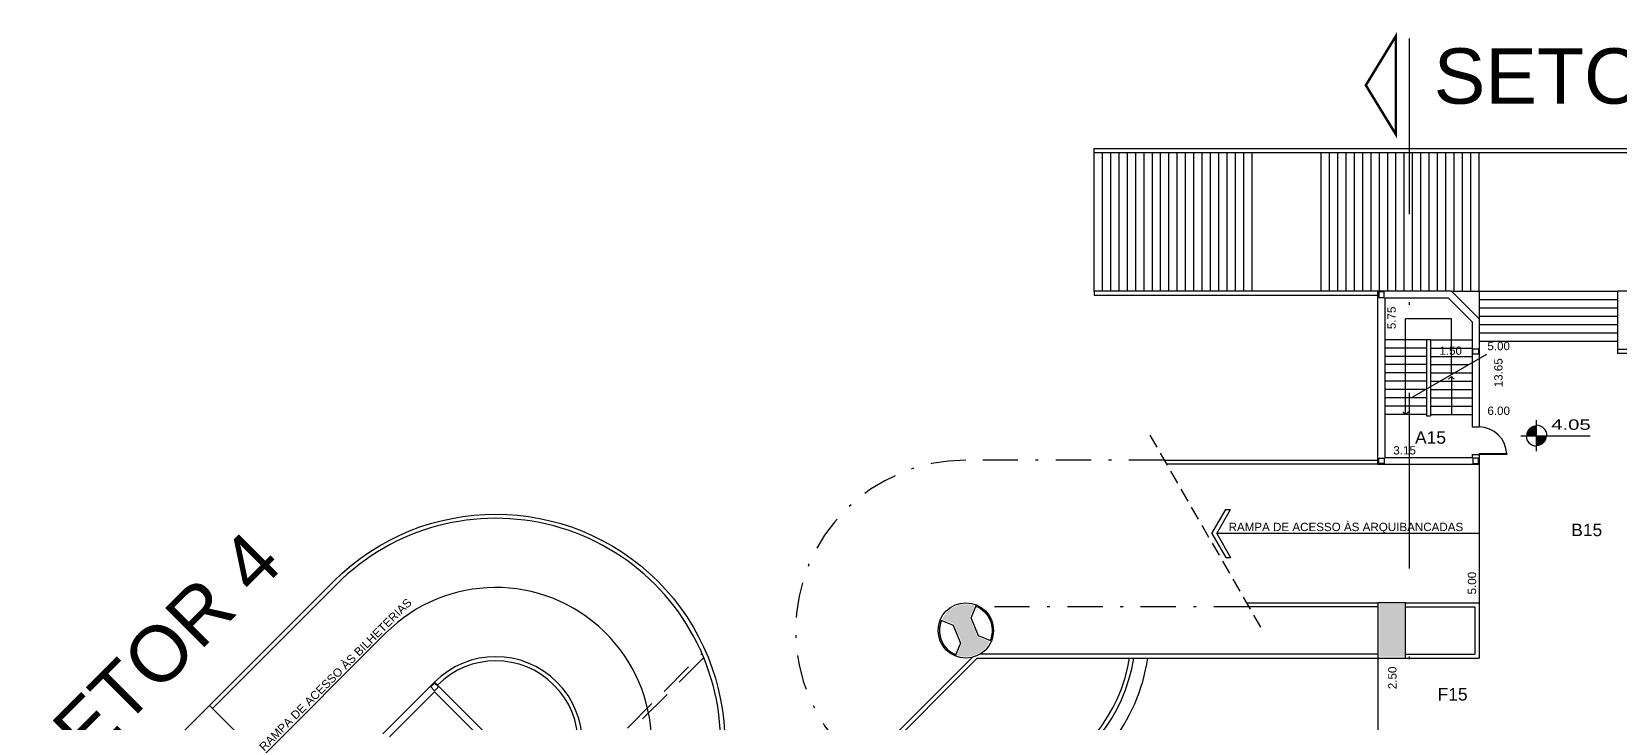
# Model space of a CAD drawing. Extents: x 652 to 872, y -56 to 210.
# Drawn here: x 721.7 to 779.1, y 185.3 to 210.2 of the extents above; entities that cross this region are included whole.
import ezdxf

# ---------------------------------------------------------------- set-up
doc = ezdxf.new("R2010")
doc.units = 0
doc.header["$LTSCALE"] = 2
doc.header["$PDMODE"] = 3
doc.linetypes.add('DASHDOT2', pattern=[12.7, 6.35, -3.175, 0, -3.175])
doc.linetypes.add('HIDDEN', pattern=[0.375, 0.25, -0.125])
doc.layers.get('0').update_dxf_attribs({"linetype": 'CONTINUOUS'})
doc.layers.get('DEFPOINTS').update_dxf_attribs({"linetype": 'CONTINUOUS'})
for name, color, linetype in [('06', 6, 'CONTINUOUS'), ('DIVISÓRIAS-ARY', 2, 'CONTINUOUS'), ('ESCADA-ARY', 7, 'CONTINUOUS'), ('HACHURAS-ARY', 9, 'CONTINUOUS'), ('INDIC-CORTE-TBS', 4, 'DASHDOT2'), ('INDICAÇÕES-ARY', 2, 'CONTINUOUS'), ('NOVOSNIVEIS', 30, 'CONTINUOUS'), ('PAREDE-ALTA-ARY', 1, 'CONTINUOUS'), ('PAREDE-BAIXA-ARY', 2, 'CONTINUOUS'), ('PILAR-RED-ARY', 5, 'CONTINUOUS'), ('PILARES-PRINC-ARY', 5, 'CONTINUOUS'), ('PILARES-SECUND-ARY', 5, 'CONTINUOUS'), ('PROJ-COBERTURA-ARY', 7, 'DASHDOT2'), ('RAMPA-ARY', 2, 'CONTINUOUS'), ('RAMPA-INT-ARY', 7, 'CONTINUOUS'), ('RAMPA-PROJ-ARY', 7, 'HIDDEN'), ('TEXTO-PB-COR-ARY', 12, 'CONTINUOUS'), ('TEXTO-PB-COTAS-ARY', 12, 'CONTINUOUS'), ('TEXTOG-EP-ARY', 11, 'CONTINUOUS')]:
    doc.layers.add(name, color=color, linetype=linetype)
doc.styles.add('ARIAL', font='arial.ttf', dxfattribs={"height": 0.5})
doc.styles.add('REGUA60', font='arial.ttf')
doc.styles.add('SEM_ESCALA', font='arial.ttf')
doc.dimstyles.new('DIMTIC100-ARY', dxfattribs={"dimtxt": 0.3, "dimasz": 0.12, "dimexe": 0.1, "dimexo": 0.15, "dimgap": 0.1, "dimtad": 1, "dimjust": 1, "dimtoh": 1, "dimrnd": 0.01, "dimzin": 0, "dimdsep": 46, "dimtxsty": 'SEM_ESCALA', "dimblk1": 'NONE', "dimblk2": 'NONE', "dimsah": 1, "dimcen": -0.1, "dimdle": 0.06, "dimse1": 1, "dimse2": 1, "dimsd1": 1, "dimsd2": 1, "dimclrd": 1, "dimclre": 1, "dimclrt": 2, "dimadec": 0, "dimazin": 0, "dimtfac": 1, "dimtix": 1, "dimtmove": 2, "dimatfit": 3, "dimldrblk": 'NONE', "dimfxl": 1, "dimtolj": 1, "dimtzin": 0, "dimarcsym": 0})

# ---------------------------------------------------------------- blocks, each defined once
blk = doc.blocks.new('*D84')
at = {"layer": 'DEFPOINTS', "color": 0, "linetype": 'ByBlock', "ltscale": 0.5}
for p in [(770.61, 194.874), (773.76, 194.874), (773.76, 194.874)]:
    blk.add_point(p, dxfattribs=at)
at = {"color": 2, "linetype": 'ByBlock', "ltscale": 0.5, "insert": (771.321, 195.127), "char_height": 0.3, "attachment_point": 5, "style": 'SEM_ESCALA'}
blk.add_mtext('\\A1;3.15', dxfattribs=at)
blk = doc.blocks.new('_NONE')
at = {"color": 0, "linetype": 'ByBlock', "ltscale": 0.5}
blk.add_circle((0, 0), 0.25, dxfattribs=at)
blk = doc.blocks.new('*D85')
at = {"layer": 'DEFPOINTS', "color": 0, "linetype": 'ByBlock', "ltscale": 0.5}
for p in [(770.61, 200.624), (770.61, 194.874), (771.106, 194.874)]:
    blk.add_point(p, dxfattribs=at)
at = {"color": 2, "linetype": 'ByBlock', "ltscale": 0.5, "insert": (770.853, 199.913), "char_height": 0.3, "attachment_point": 5, "rotation": 90, "style": 'SEM_ESCALA'}
blk.add_mtext('\\A1;5.75', dxfattribs=at)
blk = doc.blocks.new('*D86')
at = {"layer": 'DEFPOINTS', "color": 0, "linetype": 'ByBlock', "ltscale": 0.5}
for p in [(772.26, 199.124), (773.76, 199.124), (773.76, 198.474)]:
    blk.add_point(p, dxfattribs=at)
at = {"color": 2, "linetype": 'ByBlock', "ltscale": 0.5, "insert": (772.985, 198.727), "char_height": 0.3, "attachment_point": 5, "style": 'SEM_ESCALA'}
blk.add_mtext('\\A1;1.50', dxfattribs=at)
blk = doc.blocks.new('*D87')
at = {"layer": 'DEFPOINTS', "color": 0, "linetype": 'ByBlock', "ltscale": 0.5}
for p in [(779.01, 199.374), (774.01, 198.774), (779.01, 198.774)]:
    blk.add_point(p, dxfattribs=at)
at = {"color": 2, "linetype": 'ByBlock', "ltscale": 0.5, "insert": (774.719, 199.627), "char_height": 0.3, "attachment_point": 5, "style": 'SEM_ESCALA'}
blk.add_mtext('\\A1;5.00', dxfattribs=at)
blk = doc.blocks.new('*D89')
at = {"layer": 'DEFPOINTS', "color": 0, "linetype": 'ByBlock', "ltscale": 0.5}
for p in [(774.01, 189.624), (784.36, 189.624), (774.01, 188.406)]:
    blk.add_point(p, dxfattribs=at)
at = {"color": 2, "linetype": 'ByBlock', "ltscale": 0.5, "insert": (783.517, 188.659), "char_height": 0.3, "attachment_point": 5, "style": 'SEM_ESCALA'}
blk.add_mtext('\\A1;10.35', dxfattribs=at)
blk = doc.blocks.new('*D90')
at = {"layer": 'DEFPOINTS', "color": 0, "linetype": 'ByBlock', "ltscale": 0.5}
for p in [(771.36, 187.624), (771.135, 185.124), (771.36, 185.124)]:
    blk.add_point(p, dxfattribs=at)
at = {"color": 2, "linetype": 'ByBlock', "ltscale": 0.5, "insert": (770.882, 186.912), "char_height": 0.3, "attachment_point": 5, "rotation": 90, "style": 'SEM_ESCALA'}
blk.add_mtext('\\A1;2.50', dxfattribs=at)
blk = doc.blocks.new('*D92')
at = {"layer": 'DEFPOINTS', "color": 0, "linetype": 'ByBlock', "ltscale": 0.5}
for p in [(774.01, 198.774), (774.01, 185.124), (774.964, 185.124)]:
    blk.add_point(p, dxfattribs=at)
at = {"color": 2, "linetype": 'ByBlock', "ltscale": 0.5, "insert": (774.711, 197.931), "char_height": 0.3, "attachment_point": 5, "rotation": 90, "style": 'SEM_ESCALA'}
blk.add_mtext('\\A1;13.65', dxfattribs=at)
blk = doc.blocks.new('*D93')
at = {"layer": 'DEFPOINTS', "color": 0, "linetype": 'ByBlock', "ltscale": 0.5}
for p in [(774.01, 194.624), (774.01, 194.624), (774.01, 189.624)]:
    blk.add_point(p, dxfattribs=at)
at = {"color": 2, "linetype": 'ByBlock', "ltscale": 0.5, "insert": (773.757, 190.333), "char_height": 0.3, "attachment_point": 5, "rotation": 90, "style": 'SEM_ESCALA'}
blk.add_mtext('\\A1;5.00', dxfattribs=at)
blk = doc.blocks.new('*D95')
at = {"layer": 'DEFPOINTS', "color": 0, "linetype": 'ByBlock', "ltscale": 0.5}
for p in [(780.01, 196.304), (774.01, 194.624), (780.01, 194.624)]:
    blk.add_point(p, dxfattribs=at)
at = {"color": 2, "linetype": 'ByBlock', "ltscale": 0.5, "insert": (774.72, 196.557), "char_height": 0.3, "attachment_point": 5, "style": 'SEM_ESCALA'}
blk.add_mtext('\\A1;6.00', dxfattribs=at)

msp = doc.modelspace()

# ---------------------------------------------------------------- hatches: boundary and pattern name
at = {"layer": 'HACHURAS-ARY', "ltscale": 0.5}
for points in [[(755.61, 189.086), (755.79, 189.52, 0.383694), (754.616, 189.033), (755.049, 188.854), (755.336, 188.162), (755.156, 187.729, 0.383694), (756.331, 188.215), (755.897, 188.395)], [(771.31, 189.574), (770.41, 189.574), (770.41, 187.674), (771.31, 187.674)]]:
    msp.add_hatch(color=256, dxfattribs=at).paths.add_polyline_path(points)

# ---------------------------------------------------------------- linework, layer by layer
at = {"layer": '06', "ltscale": 0.5}
for p, q in [((773.01, 197.797), (772.911, 197.698)), ((773.01, 197.797), (773.109, 197.698)), ((771.36, 196.424), (771.261, 196.523)), ((771.36, 196.424), (771.459, 196.523))]:
    msp.add_line(p, q, dxfattribs=at)
at = {"layer": 'DIVISÓRIAS-ARY'}
for p, q in [((775.01, 195.004), (774.01, 195.004)), ((774.01, 194.974), (774.01, 195.004)), ((775.01, 194.974), (774.01, 194.974)), ((775.01, 195.004), (775.01, 194.974))]:
    msp.add_line(p, q, dxfattribs=at)
at = {"layer": 'DIVISÓRIAS-ARY', "color": 7, "ltscale": 0.5}
msp.add_arc((774.01, 194.974), 1, 1.71913, 90, dxfattribs=at)
at = {"layer": 'ESCADA-ARY'}
for p, q in [((760.11, 200.874), (760.11, 205.874)), ((760.41, 200.874), (760.41, 205.874)), ((760.71, 200.874), (760.71, 205.874)), ((761.01, 200.874), (761.01, 205.874)), ((761.31, 200.874), (761.31, 205.874)), ((761.61, 200.874), (761.61, 205.874)), ((761.91, 200.874), (761.91, 205.874)), ((773.01, 200.874), (779.01, 200.874)), ((774.01, 200.574), (779.01, 200.574)), ((774.01, 200.274), (779.01, 200.274)), ((774.01, 199.974), (779.01, 199.974)), ((774.01, 199.674), (779.01, 199.674)), ((772.11, 199.124), (770.61, 199.124)), ((772.26, 199.124), (773.76, 199.124)), ((774.01, 199.374), (779.01, 199.374)), ((772.11, 198.824), (770.61, 198.824)), ((772.11, 198.524), (770.61, 198.524)), ((772.26, 198.824), (773.76, 198.824)), ((772.26, 198.524), (773.76, 198.524)), ((774.01, 199.074), (779.01, 199.074)), ((772.11, 198.224), (770.61, 198.224)), ((772.26, 198.224), (773.637, 198.224)), ((772.11, 197.924), (770.61, 197.924)), ((772.11, 197.624), (770.61, 197.624)), ((772.26, 197.924), (773.118, 197.924)), ((772.598, 197.624), (773.76, 197.624)), ((773.118, 197.924), (773.76, 197.924)), ((772.11, 197.324), (770.61, 197.324)), ((772.11, 197.024), (770.61, 197.024)), ((772.26, 197.324), (773.76, 197.324)), ((772.26, 197.024), (773.76, 197.024)), ((772.11, 196.724), (770.61, 196.724)), ((772.11, 196.424), (770.61, 196.424)), ((772.26, 196.724), (773.76, 196.724)), ((772.26, 196.424), (773.76, 196.424)), ((728.153, 185.911), (724.617, 182.375)), ((731.794, 182.269), (728.259, 185.805))]:
    msp.add_line(p, q, dxfattribs=at)
at = {"layer": 'ESCADA-ARY', "ltscale": 0.5}
msp.add_line((774.01, 200.874), (774.01, 199.874), dxfattribs=at)
at = {"layer": 'ESCADA-ARY', "flags": 128}
for points in [[(762.21, 200.874), (762.21, 205.874)], [(762.51, 200.874), (762.51, 205.874)], [(762.81, 200.874), (762.81, 205.874)], [(763.11, 200.874), (763.11, 205.874)], [(763.41, 200.874), (763.41, 205.874)], [(763.71, 200.874), (763.71, 205.874)], [(764.01, 200.874), (764.01, 205.874)], [(764.31, 200.874), (764.31, 205.874)], [(764.61, 200.874), (764.61, 205.874)], [(764.91, 200.874), (764.91, 205.874)], [(765.21, 200.874), (765.21, 205.874)], [(765.51, 200.874), (765.51, 205.874)], [(765.81, 200.874), (765.81, 205.874)], [(768.31, 200.874), (768.31, 205.874)], [(768.61, 200.874), (768.61, 205.874)], [(768.91, 200.874), (768.91, 205.874)], [(769.21, 200.874), (769.21, 205.874)], [(769.51, 200.874), (769.51, 205.874)], [(769.81, 200.874), (769.81, 205.874)], [(770.11, 200.874), (770.11, 205.874)], [(770.41, 200.874), (770.41, 205.874)], [(770.71, 200.874), (770.71, 205.874)], [(771.01, 200.874), (771.01, 205.874)], [(771.31, 200.874), (771.31, 205.874)], [(771.61, 200.874), (771.61, 205.874)], [(771.91, 200.874), (771.91, 205.874)], [(772.21, 200.874), (772.21, 205.874)], [(772.51, 200.874), (772.51, 205.874)], [(772.81, 200.874), (772.81, 205.874)], [(773.11, 200.874), (773.11, 205.874)], [(773.41, 200.874), (773.41, 205.874)], [(773.71, 200.874), (773.71, 205.874)], [(774.01, 200.874), (774.01, 205.874)]]:
    msp.add_lwpolyline(points, dxfattribs=at)
at = {"layer": 'INDIC-CORTE-TBS', "ltscale": 0.5}
msp.add_line((771.504, 62.858), (771.504, 210.116), dxfattribs=at)
at = {"layer": 'INDIC-CORTE-TBS', "linetype": 'Continuous', "ltscale": 0.5, "const_width": 0.0899}
msp.add_lwpolyline([(771.004, 206.543), (769.921, 208.314), (771.004, 210.086)], close=True, dxfattribs=at)
at = {"layer": 'INDICAÇÕES-ARY', "ltscale": 0.5}
for p, q in [((773.01, 199.874), (771.36, 199.874)), ((771.36, 196.424), (771.36, 199.874)), ((773.01, 197.862), (773.01, 199.874)), ((773.01, 197.797), (773.01, 196.424))]:
    msp.add_line(p, q, dxfattribs=at)
at = {"layer": 'INDICAÇÕES-ARY'}
msp.add_line((774.275, 198.592), (771.61, 197.054), dxfattribs=at)
at = {"layer": 'INDICAÇÕES-ARY', "color": 2, "linetype": 'HIDDEN'}
msp.add_line((762.118, 195.672), (766.118, 188.744), dxfattribs=at)
at = {"layer": 'NOVOSNIVEIS'}
for p, q in [((775.525, 195.658), (778.025, 195.658)), ((776.087, 195.096), (776.087, 196.221))]:
    msp.add_line(p, q, dxfattribs=at)
at = {"layer": 'NOVOSNIVEIS', "const_width": 0.375}
for points in [[(775.9, 195.658, -0.414214), (776.087, 195.846, -0.618034)], [(776.087, 195.471, 0.414214), (776.275, 195.658, 0.618034)]]:
    msp.add_lwpolyline(points, format="xyb", dxfattribs=at)
at = {"layer": 'NOVOSNIVEIS'}
for start, end in [(180, 270), (0, 90)]:
    msp.add_arc((776.087, 195.658), 0.375, start, end, dxfattribs=at)
at = {"layer": 'PAREDE-ALTA-ARY'}
for p, q in [((770.36, 194.624), (770.36, 200.874)), ((773.01, 200.874), (770.36, 200.874)), ((774.01, 199.874), (773.01, 200.874)), ((772.907, 200.624), (770.61, 200.624)), ((770.61, 200.624), (770.61, 194.874)), ((770.61, 200.624), (770.61, 194.874)), ((773.76, 199.771), (772.907, 200.624)), ((773.76, 199.771), (773.76, 195.974)), ((774.01, 199.874), (774.01, 195.974)), ((772.11, 199.124), (772.11, 196.374)), ((772.26, 199.124), (772.11, 199.124)), ((772.26, 199.124), (772.26, 196.374)), ((781.71, 198.774), (779.01, 198.774)), ((779.01, 198.774), (779.01, 198.624)), ((781.71, 198.624), (779.01, 198.624)), ((772.11, 196.374), (772.26, 196.374)), ((773.76, 195.974), (774.01, 195.974)), ((770.36, 194.624), (774.01, 194.624)), ((770.61, 194.874), (773.76, 194.874)), ((773.76, 194.974), (774.01, 194.974)), ((773.76, 194.974), (773.76, 194.874)), ((774.01, 194.974), (774.01, 194.624)), ((771.36, 189.624), (774.01, 189.624)), ((771.36, 189.474), (773.86, 189.474)), ((773.86, 189.474), (773.86, 187.774)), ((774.01, 189.624), (774.01, 187.624)), ((771.36, 187.774), (773.86, 187.774)), ((771.36, 187.624), (774.01, 187.624)), ((736.284, 186.76), (734.411, 184.886)), ((736.284, 186.76), (740.704, 182.34)), ((736.284, 186.406), (734.661, 184.782)), ((736.284, 186.406), (737.858, 184.833))]:
    msp.add_line(p, q, dxfattribs=at)
at = {"layer": 'PAREDE-BAIXA-ARY'}
for p, q in [((755.702, 187.651), (745.548, 177.496)), ((755.887, 187.624), (745.654, 177.39)), ((755.887, 187.624), (770.36, 187.624)), ((770.36, 187.774), (756, 187.774))]:
    msp.add_line(p, q, dxfattribs=at)
for radius, start, end in [(6.65, 233.64871, 351.35129), (6.15, 234.35794, 350.64206), (6, 234.59407, 350.40593)]:
    msp.add_arc((755.473, 188.624), radius, start, end, dxfattribs=at)
at = {"layer": 'PILAR-RED-ARY'}
for points in [[(756.397, 188.241), (755.935, 188.433), (755.665, 189.086), (755.856, 189.548)], [(754.549, 189.007), (755.011, 188.815), (755.282, 188.162), (755.09, 187.7)]]:
    msp.add_lwpolyline(points, dxfattribs=at)
msp.add_lwpolyline([(755.837, 189.502, -0.414214), (756.351, 188.261, -0.414214)], format="xyb", dxfattribs=at)
msp.add_circle((755.473, 188.624), 1, dxfattribs=at)
msp.add_arc((755.473, 188.624), 0.95, 157.5, 247.5, dxfattribs=at)
at = {"layer": 'PILARES-PRINC-ARY'}
msp.add_lwpolyline([(771.36, 189.624), (770.36, 189.624), (770.36, 187.624), (771.36, 187.624)], close=True, dxfattribs=at)
at = {"layer": 'PILARES-SECUND-ARY'}
for points in [[(770.585, 200.849), (770.385, 200.849), (770.385, 200.649), (770.585, 200.649)], [(773.785, 198.799), (773.985, 198.799), (773.985, 198.599), (773.785, 198.599)], [(770.585, 194.649), (770.385, 194.649), (770.385, 194.849), (770.585, 194.849)], [(773.785, 194.649), (773.985, 194.649), (773.985, 194.849), (773.785, 194.849)], [(736.143, 186.583), (736.284, 186.724), (736.426, 186.583), (736.284, 186.441)]]:
    msp.add_lwpolyline(points, close=True, dxfattribs=at)
at = {"layer": 'PROJ-COBERTURA-ARY', "ltscale": 0.1}
msp.add_line((765.696, 189.474), (756, 189.474), dxfattribs=at)
msp.add_lwpolyline([(762.636, 194.774), (755.473, 194.774, 1), (755.473, 182.474), (770.36, 182.474)], format="xyb", dxfattribs=at)
at = {"layer": 'RAMPA-ARY'}
for p, q in [((760.11, 206.024), (804.985, 206.024)), ((760.11, 205.874), (760.11, 206.024)), ((804.985, 205.874), (760.11, 205.874)), ((770.36, 200.874), (760.11, 200.874)), ((760.11, 200.874), (760.11, 200.724)), ((782.71, 200.874), (779.01, 200.874)), ((779.01, 200.874), (779.01, 198.774)), ((770.36, 200.724), (760.11, 200.724)), ((774.01, 194.624), (774.01, 189.624))]:
    msp.add_line(p, q, dxfattribs=at)
for points in [[(762.636, 194.774), (770.36, 194.774)], [(770.36, 194.624), (762.723, 194.624)], [(765.609, 189.624), (770.36, 189.624)], [(770.36, 189.474), (765.696, 189.474)]]:
    msp.add_lwpolyline(points, dxfattribs=at)
msp.add_lwpolyline([(744.239, 178.805, 1), (732.749, 190.295), (728.259, 185.805), (728.153, 185.911), (732.643, 190.401, -1), (744.345, 178.699)], format="xyb", dxfattribs=at)
for radius in [3.125, 2.975]:
    msp.add_arc((738.494, 184.55), radius, 315, 135, dxfattribs=at)
at = {"layer": 'RAMPA-INT-ARY'}
for p, q in [((772.26, 197.624), (772.598, 197.624)), ((764.364, 192.124), (764.864, 192.99)), ((764.537, 192.124), (765.037, 192.99)), ((764.864, 192.99), (765.037, 192.99)), ((764.364, 192.124), (764.864, 191.258)), ((774.01, 192.124), (764.537, 192.124)), ((764.537, 192.124), (765.037, 191.258)), ((764.864, 191.258), (765.037, 191.258))]:
    msp.add_line(p, q, dxfattribs=at)
msp.add_lwpolyline([(742.592, 180.697, 0.984719), (734.517, 188.527), (730.027, 184.037)], format="xyb", dxfattribs=at)
at = {"layer": 'RAMPA-PROJ-ARY', "linetype": 'DASHDOT2', "ltscale": 0.5}
msp.add_line((770.36, 187.624), (770.36, 182.474), dxfattribs=at)
at = {"layer": 'RAMPA-PROJ-ARY', "linetype": 'HIDDEN', "ltscale": 2.5}
for points in [[(740.598, 182.446), (745.944, 187.792)], [(746.007, 187.643), (740.704, 182.34)]]:
    msp.add_lwpolyline(points, dxfattribs=at)

# ---------------------------------------------------------------- texts
at = {"layer": 'NOVOSNIVEIS', "ltscale": 0.5, "style": 'REGUA60', "width": 1.4}
msp.add_text('4.05', height=0.375, dxfattribs=at).set_placement((776.617, 195.871))
at = {"layer": 'TEXTO-PB-COR-ARY', "style": 'ARIAL'}
for s, height, p in [('A15', 0.45, (771.698, 195.368)), ('RAMPA DE ACESSO ÀS ARQUIBANCADAS', 0.3, (764.963, 192.213)), ('B15', 0.45, (777.341, 192.03)), ('F15', 0.45, (772.514, 186.094))]:
    msp.add_text(s, height=height, dxfattribs=at).set_placement(p)
msp.add_text('RAMPA DE ACESSO ÀS BILHETERIAS', height=0.3, rotation=45, dxfattribs=at).set_placement((730.134, 184.247))
at = {"layer": 'TEXTOG-EP-ARY', "style": 'ARIAL'}
msp.add_text('SETOR 5', height=2, dxfattribs=at).set_placement((772.375, 207.648))
msp.add_text('SETOR 4', height=2, rotation=45, dxfattribs=at).set_placement((722.424, 182.479))

# ---------------------------------------------------------------- dimensions: what is measured, and where the dimension line sits
at = {"layer": 'TEXTO-PB-COTAS-ARY', "ltscale": 0.5}
for base, p1, p2, picture, middle in [((771.106, 194.874), (770.61, 200.624), (770.61, 194.874), '*D85', (770.853, 199.913)), ((774.964, 185.124), (774.01, 198.774), (774.01, 185.124), '*D92', (774.711, 197.931)), ((774.01, 194.624), (774.01, 189.624), (774.01, 194.624), '*D93', (773.757, 190.333)), ((771.135, 185.124), (771.36, 187.624), (771.36, 185.124), '*D90', (770.882, 186.912))]:
    dim = msp.add_linear_dim(base=base, p1=p1, p2=p2, angle=90, dimstyle='DIMTIC100-ARY', dxfattribs=at)
    dim.commit()
    dim.dimension.update_dxf_attribs({"geometry": picture, "text_midpoint": middle})
for base, p1, p2, picture, middle in [((773.76, 198.474), (772.26, 199.124), (773.76, 199.124), '*D86', (772.985, 198.727)), ((780.01, 196.304), (774.01, 194.624), (780.01, 194.624), '*D95', (774.72, 196.557)), ((773.76, 194.874), (770.61, 194.874), (773.76, 194.874), '*D84', (771.321, 195.127)), ((774.01, 188.406), (784.36, 189.624), (774.01, 189.624), '*D89', (783.517, 188.659))]:
    dim = msp.add_linear_dim(base=base, p1=p1, p2=p2, dimstyle='DIMTIC100-ARY', dxfattribs=at)
    dim.commit()
    dim.dimension.update_dxf_attribs({"geometry": picture, "text_midpoint": middle})
dim = msp.add_linear_dim(base=(779.01, 198.641), p1=(774.01, 198.041), p2=(779.01, 198.041), dimstyle='DIMTIC100-ARY', dxfattribs=at)
dim.commit()
dim.dimension.update_dxf_attribs({"geometry": '*D87', "text_midpoint": (774.719, 198.895), "insert": (0, -0.733)})

doc.saveas('drawing.dxf')
